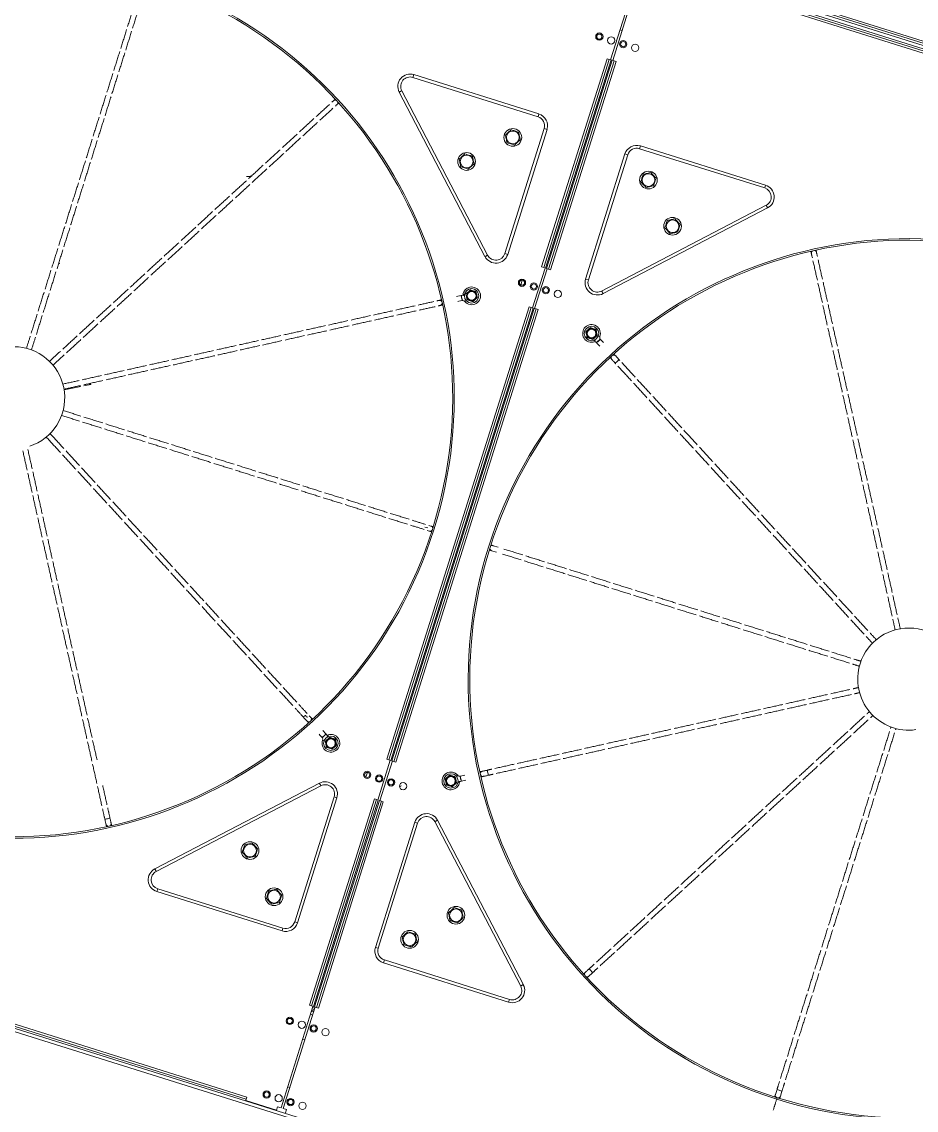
# Model space of a CAD drawing. Header units: metres. Extents: x -17822 to 152406, y -4219 to 19791.
# Drawn here: x 116212.4 to 116298.2, y 6550.9 to 6655.3 of the extents above; entities that cross this region are included whole.
import ezdxf

# ---------------------------------------------------------------- set-up
doc = ezdxf.new("R2010")
doc.units = ezdxf.units.M
doc.header["$LTSCALE"] = 100
doc.header["$MEASUREMENT"] = 0
doc.layers.get('0').update_dxf_attribs({"color": 9, "lineweight": 9})
doc.layers.add('Chiller', color=32, linetype='Continuous', lineweight=9)

# ---------------------------------------------------------------- blocks, each defined once
blk = doc.blocks.new('Chiller')
at = {"layer": 'Chiller', "linetype": 'Continuous'}
for p, q in [((450.32, -20.01), (447.44, -29.17)), ((450.51, -20.08), (447.64, -29.24)), ((453.92, -20.73), (491.56, -32.56)), ((491.65, -32.27), (454.01, -20.44)), ((491.71, -32.08), (454.07, -20.25)), ((454.13, -20.06), (491.77, -31.89)), ((491.44, -32.94), (453.8, -21.11)), ((453.86, -20.92), (491.5, -32.75)), ((73.81, -22.94), (587.43, -184.4)), ((448.54, -26.37), (448.34, -26.31)), ((447.11, -29.07), (440.82, -49.05)), ((447.3, -29.13), (441.02, -49.11)), ((447.49, -29.19), (441.21, -49.17)), ((441.3, -49.2), (447.58, -29.22)), ((447.11, -29.07), (447.3, -29.13)), ((447.3, -29.13), (447.49, -29.19)), ((447.78, -29.28), (447.58, -29.22)), ((441.49, -49.26), (447.78, -29.28)), ((441.68, -49.32), (447.97, -29.34)), ((447.97, -29.34), (447.78, -29.28)), ((428.56, -30.59), (428.48, -30.86)), ((440.48, -34.64), (428.48, -30.86)), ((428.56, -30.59), (440.57, -34.37)), ((435.39, -48.05), (427.16, -32.27)), ((427.41, -32.14), (435.64, -47.92)), ((446.62, -32.27), (446.53, -32.24)), ((446.32, -32.91), (446.41, -32.94)), ((446.36, -32.77), (446.46, -32.8)), ((446.41, -32.62), (446.5, -32.65)), ((446.53, -32.56), (446.44, -32.53)), ((440.57, -34.37), (440.48, -34.64)), ((437.3, -47.77), (441.07, -35.77)), ((441.34, -35.85), (437.57, -47.86)), ((441.07, -35.77), (441.34, -35.85)), ((450.3, -37.43), (450.21, -37.7)), ((450.3, -37.43), (462.3, -41.2)), ((445.04, -50.21), (448.81, -38.2)), ((445.31, -50.29), (449.08, -38.29)), ((449.08, -38.29), (448.81, -38.2)), ((450.21, -37.7), (462.22, -41.47)), ((462.3, -41.2), (462.22, -41.47)), ((462.37, -43.13), (446.58, -51.36)), ((462.5, -43.38), (446.72, -51.61)), ((437.3, -47.77), (437.57, -47.86)), ((440.82, -49.05), (441.02, -49.11)), ((439.96, -52.97), (441.16, -49.16)), ((440.15, -53.04), (441.35, -49.22)), ((441.02, -49.11), (441.21, -49.17)), ((441.49, -49.26), (441.3, -49.2)), ((441.68, -49.32), (441.49, -49.26)), ((438.82, -50.78), (438.96, -50.31)), ((441.47, -51.35), (441.54, -51.12)), ((445.31, -50.29), (445.04, -50.21)), ((441.39, -51.59), (441.47, -51.35)), ((439.63, -52.87), (425.98, -96.28)), ((439.82, -52.93), (426.17, -96.34)), ((440.01, -52.99), (426.36, -96.4)), ((426.46, -96.43), (440.1, -53.02)), ((426.65, -96.49), (440.29, -53.08)), ((426.84, -96.55), (440.48, -53.14)), ((433.45, -52.36), (433.57, -52.26)), ((439.82, -52.93), (439.63, -52.87)), ((439.82, -52.93), (440.01, -52.99)), ((440.29, -53.08), (440.1, -53.02)), ((440.29, -53.08), (440.48, -53.14)), ((395.03, -60.85), (396.62, -60.52)), ((396.6, -60.42), (396.52, -60.44)), ((397.46, -60.25), (396.9, -60.36)), ((396.92, -60.46), (397.58, -60.32)), ((397.56, -60.21), (397.58, -60.32)), ((429.77, -74.04), (429.63, -74)), ((429.77, -74.04), (429.92, -74.09)), ((429.99, -73.85), (430.2, -73.91)), ((430.05, -74.39), (429.84, -74.32)), ((436.17, -75.79), (436.64, -75.94)), ((436.49, -76.41), (436.02, -76.27)), ((425.11, -100.2), (426.31, -96.38)), ((425.31, -100.26), (426.51, -96.44)), ((425.98, -96.28), (426.17, -96.34)), ((426.17, -96.34), (426.36, -96.4)), ((426.65, -96.49), (426.46, -96.43)), ((426.84, -96.55), (426.65, -96.49)), ((423.97, -98), (424.12, -97.53)), ((403.73, -106.8), (419.51, -98.57)), ((403.86, -107.05), (419.64, -98.82)), ((426.55, -98.81), (426.62, -98.57)), ((426.62, -98.57), (426.69, -98.34)), ((427.34, -98.79), (427.29, -98.94)), ((420.91, -99.89), (417.14, -111.89)), ((421.18, -99.97), (417.41, -111.98)), ((424.78, -100.09), (418.56, -119.89)), ((424.97, -100.15), (418.75, -119.95)), ((425.16, -100.21), (418.94, -120.01)), ((419.04, -120.04), (425.26, -100.24)), ((420.91, -99.89), (421.18, -99.97)), ((424.97, -100.15), (424.78, -100.09)), ((424.97, -100.15), (425.16, -100.21)), ((425.26, -100.24), (425.45, -100.3)), ((419.23, -120.1), (425.45, -100.3)), ((419.42, -120.16), (425.64, -100.36)), ((425.45, -100.3), (425.64, -100.36)), ((424.88, -114.33), (428.66, -102.32)), ((428.93, -102.41), (428.66, -102.32)), ((438.82, -118.04), (430.58, -102.26)), ((430.83, -102.13), (439.07, -117.91)), ((428.93, -102.41), (425.15, -114.41)), ((403.92, -108.98), (404, -108.71)), ((415.93, -112.75), (403.92, -108.98)), ((416.01, -112.48), (404, -108.71)), ((415.93, -112.75), (416.01, -112.48)), ((417.14, -111.89), (417.41, -111.98)), ((425.15, -114.41), (424.88, -114.33)), ((425.66, -115.81), (425.74, -115.54)), ((437.66, -119.59), (425.66, -115.81)), ((425.74, -115.54), (437.75, -119.32)), ((374.91, -116.86), (412.54, -128.69)), ((412.42, -129.07), (374.79, -117.24)), ((412.48, -128.88), (374.85, -117.05)), ((415.83, -129.72), (418.89, -119.99)), ((416.03, -129.78), (419.09, -120.05)), ((418.56, -119.89), (418.75, -119.95)), ((418.75, -119.95), (418.94, -120.01)), ((419.06, -120.15), (418.86, -120.09)), ((419.23, -120.1), (419.04, -120.04)), ((437.66, -119.59), (437.75, -119.32)), ((418.65, -120.75), (418.85, -120.82)), ((418.74, -120.47), (418.94, -120.53)), ((418.97, -120.44), (418.77, -120.37)), ((419.01, -120.29), (418.81, -120.23)), ((419.42, -120.16), (419.23, -120.1)), ((417.9, -123.14), (418.1, -123.2)), ((416.46, -127.72), (416.66, -127.78)), ((463.25, -128.45), (463.4, -127.98)), ((463.4, -127.98), (463.87, -128.13)), ((463.87, -128.13), (463.73, -128.6)), ((412.42, -129.07), (412.48, -128.88)), ((412.42, -129.07), (419.2, -131.2)), ((415.4, -129.95), (412.44, -129.02)), ((412.54, -128.69), (412.48, -128.88)), ((463.2, -129.45), (463.15, -129.59)), ((463.2, -129.45), (463.21, -129.4)), ((463.25, -129.26), (463.21, -129.4)), ((463.25, -129.26), (463.27, -129.22)), ((463.31, -129.08), (463.27, -129.22)), ((463.31, -129.08), (463.33, -129.03)), ((463.37, -128.89), (463.33, -129.03)), ((463.37, -128.89), (463.42, -128.75)), ((415.4, -129.95), (415.5, -129.62)), ((415.5, -129.62), (415.83, -129.72)), ((416.36, -129.89), (416.03, -129.78)), ((416.25, -130.22), (416.36, -129.89)), ((463.08, -129.82), (463.03, -129.96)), ((463.08, -129.82), (463.09, -129.77)), ((463.14, -129.63), (463.09, -129.77)), ((463.14, -129.63), (463.15, -129.59))]:
    blk.add_line(p, q, dxfattribs=at)
at = {"layer": 'Chiller', "linetype": 'Continuous', "flags": 128}
for points in [[(427.16, -32.27), (427.17, -32.26), (427.2, -32.25), (427.22, -32.24), (427.25, -32.22), (427.29, -32.2), (427.33, -32.18), (427.37, -32.16), (427.41, -32.14)], [(420.7, -33.25), (420.74, -33.21), (420.78, -33.17), (420.82, -33.14), (420.85, -33.11), (420.86, -33.1)], [(421.2, -33.46), (421.18, -33.48), (421.16, -33.5), (421.12, -33.54), (421.07, -33.58), (421.04, -33.62)], [(462.5, -43.38), (462.49, -43.36), (462.48, -43.34), (462.46, -43.31), (462.45, -43.28), (462.43, -43.25), (462.41, -43.21), (462.39, -43.17), (462.37, -43.13)], [(435.64, -47.92), (435.6, -47.94), (435.56, -47.96), (435.52, -47.98), (435.49, -48), (435.45, -48.02), (435.43, -48.03), (435.41, -48.04), (435.39, -48.05)], [(466.79, -48.17), (466.79, -48.16), (466.77, -48.08), (466.75, -48), (466.74, -47.93), (466.72, -47.87), (466.71, -47.82), (466.7, -47.79), (466.7, -47.77)], [(467.19, -47.66), (467.19, -47.68), (467.2, -47.72), (467.21, -47.76), (467.22, -47.83), (467.24, -47.89), (467.26, -47.97), (467.27, -48.05), (467.28, -48.06)], [(432.66, -51.88), (432.78, -51.86), (432.95, -51.82), (433.12, -51.78)], [(433.21, -52.27), (433.2, -52.26), (433.19, -52.2), (433.17, -52.12), (433.15, -52.03), (433.13, -51.94), (433.11, -51.86), (433.1, -51.81), (433.1, -51.79)], [(433.22, -52.27), (433.22, -52.25), (433.21, -52.2), (433.19, -52.12), (433.17, -52.03), (433.15, -51.93), (433.13, -51.85), (433.12, -51.8), (433.12, -51.78), (433.12, -51.78)], [(433.27, -51.66), (433.29, -51.67), (433.34, -51.68), (433.42, -51.69), (433.43, -51.69)], [(446.58, -51.36), (446.61, -51.4), (446.63, -51.44), (446.65, -51.48), (446.66, -51.51), (446.68, -51.55), (446.7, -51.57), (446.71, -51.59), (446.72, -51.61)], [(430.78, -52.3), (430.82, -52.29), (430.88, -52.28), (430.93, -52.27), (430.97, -52.26), (430.99, -52.26)], [(431.1, -52.74), (431.08, -52.75), (431.04, -52.76), (430.99, -52.77), (430.93, -52.78), (430.89, -52.79)], [(433.22, -52.27), (433.05, -52.31), (432.89, -52.34), (432.77, -52.37)], [(446.44, -55.97), (446.43, -55.99), (446.39, -56.02), (446.33, -56.08), (446.26, -56.14), (446.19, -56.21), (446.13, -56.26), (446.09, -56.3), (446.08, -56.31), (446.08, -56.31)], [(446.39, -56.65), (446.31, -56.56), (446.19, -56.44), (446.08, -56.31)], [(446.46, -55.99), (446.44, -56), (446.4, -56.04), (446.34, -56.09), (446.27, -56.16), (446.2, -56.22), (446.14, -56.28), (446.1, -56.31), (446.09, -56.32), (446.09, -56.32)], [(446.41, -55.73), (446.39, -55.72), (446.34, -55.7), (446.26, -55.68), (446.26, -55.68)], [(446.44, -55.97), (446.56, -56.1), (446.68, -56.22), (446.76, -56.31)], [(447.88, -58.28), (447.82, -58.21), (447.77, -58.15), (447.71, -58.09), (447.66, -58.04), (447.62, -57.99), (447.59, -57.96), (447.56, -57.93), (447.55, -57.91)], [(448.25, -57.94), (448.24, -57.95), (448.2, -57.99), (448.14, -58.04), (448.07, -58.11), (448, -58.17), (447.94, -58.23), (447.9, -58.26), (447.88, -58.28), (447.88, -58.28)], [(447.92, -57.58), (447.93, -57.59), (447.96, -57.62), (447.99, -57.66), (448.03, -57.7), (448.08, -57.75), (448.13, -57.81), (448.19, -57.88), (448.25, -57.94)], [(417.97, -92.24), (417.99, -92.23), (418.03, -92.19), (418.09, -92.14), (418.16, -92.07)], [(418.31, -92.6), (418.29, -92.59), (418.27, -92.56), (418.23, -92.52), (418.19, -92.48), (418.14, -92.43), (418.09, -92.37), (418.03, -92.31), (417.97, -92.24)], [(418.25, -92.17), (418.21, -92.13), (418.17, -92.09), (418.15, -92.07), (418.14, -92.06)], [(418.35, -92.28), (418.34, -92.27), (418.32, -92.25), (418.29, -92.21), (418.25, -92.17)], [(418.53, -92.11), (418.56, -92.14), (418.6, -92.19), (418.64, -92.22), (418.66, -92.25), (418.68, -92.27)], [(419.78, -94.21), (419.66, -94.08), (419.55, -93.96), (419.47, -93.87)], [(419.77, -94.19), (419.78, -94.18), (419.82, -94.14), (419.88, -94.09), (419.95, -94.02), (420.02, -93.96), (420.08, -93.91), (420.12, -93.87), (420.13, -93.86)], [(419.78, -94.21), (419.79, -94.19), (419.83, -94.16), (419.89, -94.1), (419.96, -94.04), (420.03, -93.97), (420.09, -93.92), (420.13, -93.88), (420.15, -93.87), (420.15, -93.87)], [(419.84, -93.53), (419.92, -93.62), (420.03, -93.74), (420.15, -93.87)], [(420.33, -93.95), (420.33, -93.96), (420.35, -94.01), (420.38, -94.09), (420.38, -94.09)], [(419.82, -94.45), (419.83, -94.46), (419.89, -94.48), (419.96, -94.5), (419.96, -94.5)], [(433, -97.91), (433.17, -97.87), (433.33, -97.84), (433.45, -97.81)], [(433, -97.91), (433, -97.93), (433.02, -97.98), (433.03, -98.06), (433.05, -98.15), (433.07, -98.25), (433.09, -98.33), (433.1, -98.38), (433.11, -98.4), (433.11, -98.4)], [(433.02, -97.91), (433.02, -97.92), (433.03, -97.98), (433.05, -98.06), (433.07, -98.15), (433.09, -98.24), (433.11, -98.32), (433.12, -98.38), (433.13, -98.39)], [(435.12, -97.44), (435.15, -97.43), (435.18, -97.42), (435.23, -97.41), (435.29, -97.4), (435.36, -97.38), (435.44, -97.37), (435.52, -97.35), (435.61, -97.33)], [(435.71, -97.82), (435.63, -97.84), (435.55, -97.86), (435.47, -97.87), (435.4, -97.89), (435.34, -97.9), (435.29, -97.91), (435.26, -97.92), (435.23, -97.92)], [(435.61, -97.33), (435.61, -97.35), (435.62, -97.4), (435.64, -97.48), (435.66, -97.57), (435.68, -97.67), (435.7, -97.75), (435.71, -97.8), (435.71, -97.82), (435.71, -97.82)], [(419.64, -98.82), (419.62, -98.78), (419.6, -98.74), (419.58, -98.7), (419.56, -98.67), (419.54, -98.63), (419.53, -98.61), (419.52, -98.59), (419.51, -98.57)], [(432.95, -98.52), (432.93, -98.51), (432.88, -98.5), (432.8, -98.49), (432.8, -98.49)], [(433.56, -98.3), (433.44, -98.32), (433.28, -98.36), (433.11, -98.4)], [(399.42, -101.93), (399.4, -101.94), (399.35, -101.95), (399.27, -101.97), (399.17, -101.99), (399.08, -102.01), (399, -102.03), (398.95, -102.04), (398.93, -102.04), (398.93, -102.04)], [(399.04, -102.52), (399.03, -102.5), (399.02, -102.46), (399.01, -102.42), (399, -102.36), (398.98, -102.29), (398.97, -102.21), (398.95, -102.13), (398.93, -102.04)], [(399.42, -101.93), (399.44, -102.02), (399.46, -102.1), (399.47, -102.18), (399.49, -102.25), (399.5, -102.31), (399.51, -102.36), (399.52, -102.39), (399.53, -102.41)], [(430.58, -102.26), (430.62, -102.24), (430.66, -102.22), (430.7, -102.2), (430.74, -102.18), (430.77, -102.16), (430.8, -102.15), (430.82, -102.14), (430.83, -102.13)], [(403.73, -106.8), (403.74, -106.82), (403.75, -106.84), (403.76, -106.87), (403.78, -106.9), (403.8, -106.93), (403.82, -106.97), (403.84, -107.01), (403.86, -107.05)], [(445.02, -116.72), (445.04, -116.7), (445.07, -116.68), (445.1, -116.64), (445.15, -116.6), (445.2, -116.55), (445.26, -116.5), (445.32, -116.44), (445.39, -116.38)], [(445.73, -116.75), (445.66, -116.81), (445.6, -116.87), (445.54, -116.92), (445.49, -116.97), (445.44, -117.01), (445.41, -117.04), (445.38, -117.07), (445.36, -117.08)], [(445.73, -116.75), (445.71, -116.74), (445.68, -116.7), (445.62, -116.64), (445.56, -116.57), (445.49, -116.5), (445.44, -116.44), (445.4, -116.4), (445.39, -116.38), (445.39, -116.38)], [(439.07, -117.91), (439.05, -117.92), (439.03, -117.93), (439, -117.94), (438.97, -117.96), (438.93, -117.98), (438.9, -118), (438.86, -118.02), (438.82, -118.04)]]:
    blk.add_lwpolyline(points, dxfattribs=at)
at = {"layer": 'Chiller', "linetype": 'Continuous'}
for centre, radius in [((446.36, -26.95), 0.35), ((446.36, -26.95), 0.25), ((447.5, -27.31), 0.35), ((448.65, -27.67), 0.35), ((448.65, -27.67), 0.25), ((449.79, -28.03), 0.35), ((438.06, -36.62), 0.85), ((438.06, -36.62), 0.612), ((433.63, -38.93), 0.85), ((433.63, -38.93), 0.612), ((451.07, -40.71), 0.85), ((451.07, -40.71), 0.612), ((453.38, -45.14), 0.85), ((453.38, -45.14), 0.612), ((434.11, -51.82), 0.693), ((438.94, -50.56), 0.35), ((438.94, -50.56), 0.25), ((440.08, -50.92), 0.35), ((440.08, -50.92), 0.25), ((441.23, -51.28), 0.35), ((441.23, -51.28), 0.25), ((434.11, -51.82), 0.477), ((434.11, -51.82), 0.425), ((442.37, -51.64), 0.35), ((442.37, -51.64), 0.35), ((445.61, -55.43), 0.693), ((445.61, -55.43), 0.477), ((445.61, -55.43), 0.425), ((420.61, -94.75), 0.693), ((420.61, -94.75), 0.477), ((420.61, -94.75), 0.425), ((424.09, -97.78), 0.35), ((424.09, -97.78), 0.25), ((425.24, -98.14), 0.35), ((425.24, -98.14), 0.25), ((426.38, -98.5), 0.35), ((432.12, -98.36), 0.693), ((432.12, -98.36), 0.477), ((432.12, -98.36), 0.425), ((426.38, -98.5), 0.25), ((427.53, -98.86), 0.35), ((427.53, -98.86), 0.35), ((412.85, -105.04), 0.85), ((412.85, -105.04), 0.612), ((415.16, -109.47), 0.85), ((415.16, -109.47), 0.612), ((432.6, -111.25), 0.85), ((432.6, -111.25), 0.612), ((428.16, -113.56), 0.85), ((428.16, -113.56), 0.612), ((416.67, -121.39), 0.35), ((416.67, -121.39), 0.25), ((417.82, -121.75), 0.35), ((418.96, -122.11), 0.35), ((418.96, -122.11), 0.25), ((420.1, -122.47), 0.35), ((414.45, -128.45), 0.35), ((414.45, -128.45), 0.25), ((415.6, -128.81), 0.35), ((416.74, -129.17), 0.35), ((416.74, -129.17), 0.25), ((417.89, -129.53), 0.35)]:
    blk.add_circle(centre, radius, dxfattribs=at)
for centre, radius, start, end in [((390.18, -61.6), 42.25, 72.5493, 252.5493), ((390.18, -61.6), 42.1, 72.5493, 252.5493), ((390.18, -61.6), 42.25, 252.5493, 72.5493), ((390.18, -61.6), 42.1, 252.5493, 72.5493), ((428.21, -31.72), 1.18, 72.5493, 207.5493), ((428.21, -31.72), 0.9, 72.5493, 207.5493), ((421.03, -33.28), 0.246, 64.7213, 132.321), ((421.03, -33.28), 0.246, 312.7765, 20.3671), ((440.21, -35.5), 1.18, 342.5493, 72.5493), ((440.21, -35.5), 0.9, 342.5493, 72.5493), ((449.94, -38.56), 1.18, 72.5493, 162.5493), ((449.94, -38.56), 0.9, 72.5493, 162.5493), ((461.95, -42.33), 0.9, 297.5493, 72.5493), ((461.95, -42.33), 1.18, 297.5493, 72.5493), ((476.04, -88.59), 42.25, 72.5493, 252.5493), ((476.04, -88.59), 42.1, 72.5493, 252.5493), ((436.44, -47.5), 1.18, 207.5493, 342.5493), ((436.44, -47.5), 0.9, 207.5493, 342.5493), ((466.94, -47.71), 0.246, 124.7111, 192.3423), ((466.95, -47.71), 0.246, 12.7828, 80.372), ((476.04, -88.59), 42.25, 252.5493, 72.5493), ((476.04, -88.59), 42.1, 252.5493, 72.5493), ((434.11, -51.82), 0.85, 102.5493, 169.5849), ((434.11, -51.82), 0.85, 219.5849, 102.5493), ((446.17, -50.56), 1.18, 162.5493, 297.5493), ((446.17, -50.56), 0.9, 162.5493, 297.5493), ((433.26, -52.52), 0.75, 78.0285, 102.5493), ((431.04, -52.5), 0.247, 27.1522, 102.1873), ((431.04, -52.5), 0.247, 282.9019, 357.96), ((433.26, -52.52), 0.25, 39.5849, 102.5493), ((445.61, -55.43), 0.85, 339.5849, 289.5849), ((377.68, -80.42), 72.38, 19.5208, 19.6451), ((446.64, -55.82), 0.75, 198.0321, 222.5493), ((446.64, -55.82), 0.25, 159.5849, 222.5493), ((390.18, -61.6), 4.9, 288.3885, 162.5493), ((447.73, -57.75), 0.247, 147.1283, 222.2069), ((447.74, -57.74), 0.247, 42.8921, 117.9654), ((397.48, -60.34), 0.1, 11.6593, 101.6593), ((430.13, -74.15), 0.246, 4.7137, 72.3284), ((430.13, -74.16), 0.246, 252.7701, 320.3849), ((436.1, -76.03), 0.246, 184.7216, 252.3205), ((436.1, -76.02), 0.246, 72.778, 140.3769), ((476.04, -88.59), 4.9, 288.3885, 162.5493), ((476.04, -88.59), 4.9, 162.5493, 277.9493), ((418.49, -92.44), 0.247, 222.9096, 297.9468), ((418.49, -92.43), 0.247, 327.1381, 42.1975), ((420.61, -94.75), 0.85, 159.5849, 109.5849), ((419.58, -94.36), 0.75, 18.0321, 42.5493), ((419.58, -94.36), 0.25, 339.5849, 42.5493), ((432.12, -98.36), 0.85, 39.5849, 282.5493), ((393.38, -50.32), 61.71, 309.52, 309.6658), ((432.96, -97.66), 0.25, 219.5849, 282.5493), ((435.18, -97.68), 0.247, 102.8908, 177.9707), ((435.18, -97.68), 0.247, 207.1326, 282.208), ((420.06, -99.62), 1.18, 342.5493, 117.5493), ((420.06, -99.62), 0.9, 342.5493, 117.5493), ((432.12, -98.36), 0.85, 282.5493, 349.5849), ((432.96, -97.66), 0.75, 258.0292, 282.5493), ((429.79, -102.68), 1.18, 27.5493, 162.5493), ((429.79, -102.68), 0.9, 27.5493, 162.5493), ((399.28, -102.47), 0.246, 192.7756, 260.3791), ((399.28, -102.47), 0.246, 304.7315, 12.3219), ((404.27, -107.85), 1.18, 117.5493, 252.5493), ((404.27, -107.85), 0.9, 117.5493, 252.5493), ((416.28, -111.62), 1.18, 252.5493, 342.5493), ((416.28, -111.62), 0.9, 252.5493, 342.5493), ((426.01, -114.68), 1.18, 162.5493, 252.5493), ((426.01, -114.68), 0.9, 162.5493, 252.5493), ((445.19, -116.9), 0.246, 132.7563, 200.3874), ((438.02, -118.46), 1.18, 252.5493, 27.5493), ((445.2, -116.9), 0.246, 244.7246, 312.3176), ((438.02, -118.46), 0.9, 252.5493, 27.5493), ((463.48, -128.52), 0.247, 162.9068, 237.9515), ((463.49, -128.52), 0.247, 267.1589, 342.1799)]:
    blk.add_arc(centre, radius, start, end, dxfattribs=at)
for points in [[(401.11, -25.99), (401.68, -24.18)], [(402.16, -24.33), (401.59, -26.14)], [(400.45, -28.09), (401.02, -26.28)], [(401.5, -26.42), (400.93, -28.24)], [(399.79, -30.19), (400.36, -28.38)], [(400.84, -28.52), (400.27, -30.34)], [(399.13, -32.29), (399.7, -30.48)], [(400.18, -30.62), (399.61, -32.44)], [(398.47, -34.39), (399.04, -32.58)], [(399.52, -32.72), (398.95, -34.54)], [(420.86, -33.1), (421.03, -32.94)], [(421.37, -33.31), (421.2, -33.46)], [(419.2, -34.62), (420.48, -33.45)], [(420.81, -33.82), (419.55, -34.98)], [(397.81, -36.49), (398.38, -34.67)], [(398.86, -34.82), (398.29, -36.63)], [(417.59, -36.1), (418.98, -34.82)], [(419.33, -35.18), (417.93, -36.47)], [(415.96, -37.6), (417.36, -36.31)], [(397.15, -38.59), (397.72, -36.78)], [(398.2, -36.91), (397.63, -38.73)], [(417.7, -36.67), (416.3, -37.96)], [(414.34, -39.08), (415.74, -37.8)], [(416.09, -38.16), (414.68, -39.45)], [(396.49, -40.68), (397.07, -38.87)], [(397.54, -39.02), (396.97, -40.83)], [(412.72, -40.57), (414.12, -39.28)], [(414.47, -39.64), (413.06, -40.93)], [(412.96, -40.35), (412.53, -40.38)], [(395.83, -42.78), (396.4, -40.98)], [(396.88, -41.12), (396.31, -42.93)], [(411.1, -42.06), (412.5, -40.77)], [(412.85, -41.13), (411.45, -42.42)], [(409.47, -43.55), (410.88, -42.26)], [(411.22, -42.62), (409.82, -43.91)], [(395.17, -44.89), (395.74, -43.07)], [(396.22, -43.22), (395.65, -45.02)], [(407.86, -45.03), (409.26, -43.74)], [(409.6, -44.11), (408.2, -45.39)], [(394.51, -46.98), (395.08, -45.17)], [(395.57, -45.31), (394.99, -47.12)], [(406.24, -46.52), (407.64, -45.24)], [(407.98, -45.6), (406.58, -46.88)], [(404.61, -48.01), (406.02, -46.72)], [(393.85, -49.09), (394.42, -47.27)], [(394.9, -47.41), (394.34, -49.22)], [(406.36, -47.09), (404.96, -48.37)], [(466.7, -47.77), (466.65, -47.55)], [(467.14, -47.44), (467.19, -47.66)], [(394.58, -48.74), (394.53, -48.7)], [(402.99, -49.5), (404.39, -48.21)], [(404.74, -48.57), (403.34, -49.85)], [(467.27, -50.31), (466.85, -48.46)], [(467.34, -48.35), (467.75, -50.21)], [(393.19, -51.19), (393.76, -49.37)], [(394.24, -49.51), (393.68, -51.32)], [(401.37, -50.99), (402.78, -49.7)], [(403.12, -50.06), (401.72, -51.34)], [(467.75, -52.47), (467.33, -50.61)], [(467.82, -50.5), (468.23, -52.35)], [(392.53, -53.28), (393.1, -51.47)], [(393.58, -51.61), (393.02, -53.42)], [(399.75, -52.48), (401.15, -51.19)], [(401.5, -51.55), (400.1, -52.83)], [(430.99, -52.26), (431.22, -52.2)], [(398.13, -53.96), (399.54, -52.67)], [(399.88, -53.04), (398.48, -54.32)], [(424.69, -53.66), (426.54, -53.25)], [(426.83, -53.18), (428.68, -52.77)], [(428.8, -53.25), (426.95, -53.67)], [(428.98, -52.7), (430.49, -52.37)], [(430.6, -52.86), (429.09, -53.19)], [(431.33, -52.69), (431.1, -52.74)], [(468.22, -54.62), (467.81, -52.76)], [(468.3, -52.64), (468.71, -54.5)], [(391.87, -55.39), (392.44, -53.57)], [(392.93, -53.7), (392.36, -55.52)], [(396.51, -55.45), (397.91, -54.16)], [(420.39, -54.62), (422.24, -54.2)], [(422.54, -54.14), (424.4, -53.72)], [(424.5, -54.21), (422.65, -54.62)], [(426.66, -53.73), (424.8, -54.15)], [(398.26, -54.52), (396.86, -55.81)], [(416.1, -55.57), (417.95, -55.16)], [(418.24, -55.09), (420.1, -54.68)], [(420.22, -55.17), (418.36, -55.58)], [(422.36, -54.69), (420.51, -55.1)], [(468.7, -56.76), (468.29, -54.91)], [(468.77, -54.79), (469.19, -56.65)], [(391.41, -56.85), (391.78, -55.68)], [(392.27, -55.8), (391.89, -57)], [(394.89, -56.94), (396.29, -55.65)], [(396.64, -56.01), (395.24, -57.29)], [(411.8, -56.53), (413.66, -56.11)], [(413.95, -56.05), (415.8, -55.64)], [(415.92, -56.12), (414.06, -56.54)], [(418.07, -55.64), (416.21, -56.06)], [(393.62, -58.1), (394.66, -57.15)], [(407.51, -57.48), (409.36, -57.07)], [(409.66, -57), (411.51, -56.59)], [(411.63, -57.08), (409.77, -57.49)], [(413.78, -56.6), (411.92, -57.01)], [(447.76, -57.4), (447.92, -57.58)], [(469.18, -58.91), (468.77, -57.06)], [(469.25, -56.95), (469.67, -58.8)], [(395.02, -57.49), (393.96, -58.47)], [(403.21, -58.44), (405.06, -58.03)], [(405.36, -57.96), (407.22, -57.55)], [(407.33, -58.03), (405.48, -58.45)], [(409.48, -57.56), (407.62, -57.97)], [(447.55, -57.91), (447.39, -57.74)], [(447.94, -58.35), (447.88, -58.28)], [(448.25, -57.94), (448.31, -58.01)], [(448.52, -58.23), (449.8, -59.63)], [(396.75, -59.88), (398.61, -59.46)], [(398.91, -59.4), (400.77, -58.98)], [(400.9, -59.47), (399.04, -59.88)], [(401.06, -58.92), (402.92, -58.5)], [(403.04, -58.99), (401.18, -59.4)], [(405.19, -58.51), (403.33, -58.92)], [(449.44, -59.97), (448.14, -58.56)], [(469.66, -61.06), (469.25, -59.21)], [(469.73, -59.08), (470.14, -60.94)], [(394.91, -60.29), (396.46, -59.94)], [(396.6, -60.42), (395.01, -60.78)], [(398.75, -59.94), (396.9, -60.36)], [(450.92, -61.59), (449.64, -60.19)], [(450, -59.85), (451.29, -61.25)], [(451.49, -61.47), (452.78, -62.87)], [(470.14, -63.21), (469.72, -61.36)], [(470.21, -61.24), (470.62, -63.09)], [(452.41, -63.21), (451.13, -61.81)], [(396.5, -63.84), (394.78, -63.3)], [(394.93, -62.82), (396.63, -63.36)], [(396.92, -63.45), (398.73, -64.02)], [(453.9, -64.84), (452.62, -63.44)], [(452.98, -63.09), (454.27, -64.49)], [(470.61, -65.35), (470.2, -63.5)], [(470.69, -63.39), (471.1, -65.23)], [(398.6, -64.5), (396.79, -63.93)], [(400.69, -65.16), (398.88, -64.59)], [(399.01, -64.11), (400.83, -64.68)], [(454.46, -64.71), (455.75, -66.11)], [(394.66, -66.84), (393.31, -65.37)], [(393.68, -65.03), (395, -66.48)], [(402.79, -65.82), (400.97, -65.25)], [(401.11, -64.77), (402.94, -65.34)], [(403.22, -65.43), (405.03, -66)], [(455.39, -66.45), (454.1, -65.06)], [(471.09, -67.5), (470.68, -65.65)], [(471.16, -65.53), (471.58, -67.38)], [(391.47, -68.54), (391.06, -66.7)], [(391.54, -66.55), (391.96, -68.42)], [(395.21, -66.7), (396.49, -68.1)], [(404.88, -66.48), (403.08, -65.91)], [(406.99, -67.14), (405.17, -66.57)], [(405.32, -66.09), (407.13, -66.66)], [(407.41, -66.75), (409.23, -67.32)], [(456.88, -68.08), (455.59, -66.67)], [(455.96, -66.33), (457.24, -67.73)], [(396.14, -68.46), (394.86, -67.06)], [(409.09, -67.8), (407.27, -67.23)], [(409.52, -67.41), (411.32, -67.98)], [(471.57, -69.65), (471.16, -67.8)], [(471.64, -67.68), (472.06, -69.53)], [(391.95, -70.69), (391.54, -68.84)], [(392.02, -68.7), (392.44, -70.57)], [(397.62, -70.07), (396.34, -68.67)], [(396.7, -68.32), (397.99, -69.73)], [(411.18, -68.46), (409.37, -67.89)], [(413.28, -69.12), (411.47, -68.55)], [(411.61, -68.07), (413.42, -68.64)], [(413.71, -68.73), (415.53, -69.3)], [(458.36, -69.7), (457.08, -68.29)], [(457.44, -67.95), (458.73, -69.35)], [(398.19, -69.95), (399.47, -71.35)], [(415.38, -69.78), (413.57, -69.21)], [(417.47, -70.44), (415.67, -69.87)], [(415.82, -69.39), (417.62, -69.96)], [(459.85, -71.32), (458.57, -69.92)], [(458.93, -69.57), (460.21, -70.97)], [(472.05, -71.79), (471.63, -69.94)], [(472.12, -69.83), (472.53, -71.68)], [(392.43, -72.84), (392.02, -70.99)], [(392.5, -70.87), (392.92, -72.72)], [(399.11, -71.7), (397.83, -70.3)], [(419.58, -71.1), (417.76, -70.53)], [(417.91, -70.05), (419.72, -70.62)], [(420, -70.71), (421.83, -71.28)], [(400.6, -73.31), (399.32, -71.91)], [(399.68, -71.57), (400.97, -72.97)], [(421.68, -71.76), (419.86, -71.19)], [(423.77, -72.42), (421.97, -71.85)], [(422.11, -71.37), (423.92, -71.94)], [(424.21, -72.03), (426.02, -72.6)], [(461.34, -72.93), (460.05, -71.54)], [(460.42, -71.2), (461.7, -72.59)], [(472.6, -71.97), (473.01, -73.83)], [(392.98, -73.01), (393.39, -74.87)], [(425.87, -73.08), (424.06, -72.51)], [(426.31, -72.69), (428.13, -73.26)], [(461.91, -72.82), (463.19, -74.22)], [(472.53, -73.95), (472.11, -72.1)], [(392.91, -74.98), (392.5, -73.13)], [(402.09, -74.94), (400.81, -73.54)], [(401.16, -73.19), (402.45, -74.59)], [(427.97, -73.74), (426.16, -73.17)], [(429.55, -74.23), (428.26, -73.83)], [(428.41, -73.35), (429.7, -73.76)], [(430.2, -73.91), (430.42, -73.98)], [(462.82, -74.56), (461.54, -73.16)], [(473.08, -74.12), (473.49, -75.98)], [(393.46, -75.16), (393.87, -77.01)], [(403.57, -76.55), (402.29, -75.15)], [(402.65, -74.81), (403.94, -76.21)], [(430.27, -74.46), (430.05, -74.39)], [(464.32, -76.18), (463.03, -74.78)], [(463.39, -74.43), (464.68, -75.84)], [(473, -76.1), (472.59, -74.24)], [(393.39, -77.14), (392.97, -75.28)], [(436.02, -76.27), (435.8, -76.2)], [(435.95, -75.72), (436.17, -75.79)], [(437.19, -76.11), (439.02, -76.68)], [(464.88, -76.06), (466.17, -77.46)], [(405.07, -78.18), (403.78, -76.77)], [(404.14, -76.43), (405.43, -77.83)], [(438.87, -77.16), (437.06, -76.59)], [(440.96, -77.82), (439.16, -77.25)], [(439.3, -76.77), (441.11, -77.34)], [(465.8, -77.8), (464.51, -76.4)], [(473.48, -78.25), (473.07, -76.38)], [(473.56, -76.27), (473.97, -78.11)], [(393.86, -79.28), (393.45, -77.43)], [(393.94, -77.31), (394.35, -79.16)], [(405.63, -78.06), (406.91, -79.45)], [(443.07, -78.48), (441.25, -77.91)], [(441.4, -77.43), (443.21, -78)], [(443.5, -78.09), (445.32, -78.66)], [(467.29, -79.42), (466.01, -78.02)], [(466.36, -77.67), (467.65, -79.08)], [(406.55, -79.8), (405.27, -78.4)], [(445.17, -79.14), (443.35, -78.57)], [(447.26, -79.8), (445.45, -79.23)], [(445.6, -78.75), (447.41, -79.32)], [(467.86, -79.3), (469.14, -80.69)], [(473.96, -80.39), (473.55, -78.54)], [(474.03, -78.41), (474.45, -80.27)], [(394.34, -81.43), (393.93, -79.57)], [(394.42, -79.46), (394.83, -81.31)], [(408.04, -81.42), (406.75, -80.02)], [(407.12, -79.67), (408.41, -81.08)], [(449.37, -80.46), (447.55, -79.89)], [(447.69, -79.41), (449.5, -79.98)], [(449.79, -80.07), (451.61, -80.64)], [(468.78, -81.04), (467.49, -79.64)], [(408.6, -81.29), (409.89, -82.69)], [(451.46, -81.12), (449.65, -80.55)], [(453.56, -81.78), (451.75, -81.21)], [(451.9, -80.73), (453.7, -81.3)], [(453.99, -81.39), (455.8, -81.96)], [(470.27, -82.67), (468.98, -81.26)], [(469.34, -80.92), (470.63, -82.32)], [(474.44, -82.55), (474.03, -80.69)], [(474.51, -80.57), (474.92, -82.41)], [(394.82, -83.57), (394.41, -81.72)], [(394.89, -81.6), (395.31, -83.46)], [(409.52, -83.04), (408.25, -81.64)], [(455.66, -82.44), (453.84, -81.87)], [(456.09, -82.05), (457.91, -82.62)], [(411.02, -84.66), (409.73, -83.26)], [(410.1, -82.92), (411.38, -84.32)], [(457.76, -83.1), (455.95, -82.53)], [(459.85, -83.76), (458.04, -83.19)], [(458.19, -82.71), (460, -83.28)], [(460.28, -83.37), (462.09, -83.94)], [(471.76, -84.29), (470.47, -82.89)], [(470.83, -82.54), (472.11, -83.93)], [(474.73, -83.86), (474.51, -82.84)], [(474.99, -82.71), (475.22, -83.75)], [(395.3, -85.72), (394.88, -83.87)], [(395.37, -83.75), (395.78, -85.61)], [(411.58, -84.53), (412.87, -85.94)], [(461.96, -84.42), (460.14, -83.85)], [(464.05, -85.08), (462.24, -84.51)], [(462.38, -84.03), (464.2, -84.6)], [(472.55, -85.15), (471.96, -84.51)], [(472.32, -84.16), (472.92, -84.81)], [(412.5, -86.28), (411.22, -84.88)], [(466.15, -85.74), (464.34, -85.17)], [(464.48, -84.69), (466.3, -85.26)], [(466.58, -85.35), (468.39, -85.92)], [(395.78, -87.87), (395.36, -86.02)], [(395.85, -85.9), (396.26, -87.75)], [(413.99, -87.91), (412.71, -86.5)], [(413.07, -86.16), (414.35, -87.56)], [(468.26, -86.4), (466.44, -85.83)], [(470.36, -87.06), (468.55, -86.49)], [(468.67, -86.01), (470.49, -86.58)], [(470.77, -86.67), (471.45, -86.88)], [(471.3, -87.36), (470.65, -87.15)], [(396.26, -90.02), (395.84, -88.17)], [(396.33, -88.04), (396.74, -89.9)], [(415.47, -89.52), (414.19, -88.12)], [(414.55, -87.78), (415.85, -89.18)], [(416.97, -91.14), (415.68, -89.74)], [(416.04, -89.4), (417.33, -90.8)], [(468.55, -90), (470.4, -89.58)], [(470.69, -89.52), (471.21, -89.4)], [(396.73, -92.16), (396.32, -90.31)], [(396.81, -90.2), (397.22, -92.05)], [(464.26, -90.95), (466.11, -90.54)], [(466.41, -90.47), (468.25, -90.06)], [(468.39, -90.54), (466.53, -90.96)], [(470.54, -90.07), (468.69, -90.48)], [(471.32, -89.89), (470.83, -90)], [(417.97, -92.24), (417.17, -91.37)], [(417.53, -91.02), (418.33, -91.89)], [(459.96, -91.91), (461.81, -91.5)], [(462.11, -91.43), (463.97, -91.02)], [(464.09, -91.5), (462.23, -91.91)], [(466.24, -91.02), (464.38, -91.44)], [(472.01, -91.94), (472.27, -91.71)], [(397.21, -94.32), (396.8, -92.46)], [(397.28, -92.34), (397.7, -94.19)], [(418.47, -92.78), (418.31, -92.6)], [(418.68, -92.27), (418.84, -92.44)], [(453.53, -93.34), (455.38, -92.93)], [(455.68, -92.86), (457.53, -92.45)], [(457.64, -92.94), (455.78, -93.35)], [(457.82, -92.39), (459.67, -91.97)], [(459.79, -92.46), (457.94, -92.87)], [(461.95, -91.98), (460.09, -92.39)], [(470.39, -93.43), (471.79, -92.14)], [(472.15, -92.49), (470.75, -93.78)], [(472.6, -92.08), (472.38, -92.29)], [(449.23, -94.3), (451.09, -93.88)], [(451.37, -93.82), (453.23, -93.41)], [(453.34, -93.89), (451.49, -94.31)], [(455.5, -93.41), (453.64, -93.83)], [(468.78, -94.91), (470.18, -93.63)], [(470.52, -93.99), (469.13, -95.27)], [(473.63, -95.43), (474.2, -93.62)], [(474.68, -93.74), (474.11, -95.56)], [(474.28, -93.34), (474.33, -93.18)], [(474.81, -93.33), (474.77, -93.45)], [(397.69, -96.46), (397.28, -94.61)], [(397.76, -94.49), (398.18, -96.35)], [(444.93, -95.25), (446.79, -94.84)], [(447.08, -94.77), (448.94, -94.36)], [(449.05, -94.85), (447.2, -95.26)], [(451.2, -94.37), (449.34, -94.78)], [(440.64, -96.21), (442.5, -95.8)], [(442.79, -95.73), (444.65, -95.32)], [(444.76, -95.8), (442.9, -96.22)], [(446.9, -95.33), (445.05, -95.74)], [(467.16, -96.4), (468.56, -95.11)], [(468.91, -95.47), (467.5, -96.76)], [(472.97, -97.53), (473.54, -95.71)], [(474.02, -95.84), (473.45, -97.66)], [(398.17, -98.61), (397.75, -96.75)], [(436.35, -97.16), (438.2, -96.75)], [(438.49, -96.69), (440.35, -96.27)], [(440.46, -96.76), (438.61, -97.17)], [(442.61, -96.28), (440.76, -96.69)], [(465.53, -97.89), (466.93, -96.61)], [(467.29, -96.96), (465.88, -98.25)], [(434.89, -97.49), (435.12, -97.44)], [(435.23, -97.92), (435, -97.98)], [(435.61, -97.33), (436.06, -97.23)], [(436.16, -97.72), (435.71, -97.82)], [(438.32, -97.24), (436.45, -97.65)], [(463.91, -99.38), (465.32, -98.09)], [(472.31, -99.62), (472.88, -97.81)], [(473.36, -97.95), (472.79, -99.76)], [(398.64, -100.75), (398.23, -98.9)], [(398.72, -98.79), (399.13, -100.64)], [(465.66, -98.45), (464.26, -99.74)], [(462.29, -100.86), (463.69, -99.58)], [(464.04, -99.94), (462.64, -101.23)], [(471.65, -101.72), (472.22, -99.91)], [(472.7, -100.04), (472.13, -101.86)], [(398.93, -102.04), (398.71, -101.05)], [(399.2, -100.94), (399.42, -101.93)], [(460.68, -102.35), (462.07, -101.07)], [(462.42, -101.42), (461.01, -102.72)], [(470.99, -103.82), (471.56, -102.01)], [(472.04, -102.14), (471.47, -103.96)], [(399.09, -102.74), (399.04, -102.52)], [(399.53, -102.41), (399.57, -102.63)], [(459.05, -103.84), (460.45, -102.56)], [(460.8, -102.91), (459.39, -104.21)], [(457.43, -105.33), (458.83, -104.04)], [(459.18, -104.4), (457.78, -105.69)], [(470.33, -105.92), (470.9, -104.11)], [(471.38, -104.24), (470.81, -106.06)], [(455.81, -106.81), (457.21, -105.53)], [(457.56, -105.89), (456.15, -107.18)], [(469.67, -108.02), (470.24, -106.2)], [(470.72, -106.34), (470.15, -108.15)], [(454.19, -108.3), (455.59, -107.01)], [(455.94, -107.38), (454.54, -108.66)], [(452.57, -109.79), (453.97, -108.51)], [(469.01, -110.11), (469.58, -108.31)], [(470.06, -108.44), (469.49, -110.25)], [(454.32, -108.87), (452.92, -110.15)], [(450.95, -111.28), (452.35, -109.99)], [(452.69, -110.35), (451.29, -111.64)], [(468.35, -112.21), (468.92, -110.4)], [(469.4, -110.54), (468.83, -112.36)], [(449.33, -112.77), (450.73, -111.48)], [(451.07, -111.85), (449.67, -113.13)], [(467.69, -114.32), (468.26, -112.5)], [(468.74, -112.65), (468.17, -114.45)], [(447.71, -114.25), (449.11, -112.97)], [(449.45, -113.33), (448.05, -114.62)], [(446.09, -115.74), (447.49, -114.46)], [(447.83, -114.82), (446.43, -116.1)], [(467.03, -116.41), (467.6, -114.6)], [(468.08, -114.74), (467.51, -116.56)], [(444.86, -116.87), (445.02, -116.72)], [(445.39, -116.38), (445.87, -115.94)], [(446.21, -116.3), (445.73, -116.75)], [(466.37, -118.51), (466.94, -116.69)], [(467.42, -116.84), (466.85, -118.66)], [(445.36, -117.08), (445.2, -117.24)], [(465.71, -120.61), (466.28, -118.79)], [(466.76, -118.94), (466.19, -120.75)], [(465.05, -122.7), (465.62, -120.89)], [(466.1, -121.04), (465.53, -122.85)], [(464.39, -124.81), (464.96, -122.99)], [(465.44, -123.14), (464.87, -124.95)], [(463.73, -126.9), (464.3, -125.09)], [(464.78, -125.24), (464.21, -127.05)], [(463.4, -127.98), (463.64, -127.19)], [(464.12, -127.33), (463.87, -128.13)], [(463.18, -128.67), (463.25, -128.45)], [(463.73, -128.6), (463.65, -128.82)]]:
    blk.add_open_spline(points, degree=1, dxfattribs=at)
for points, knots in [([(437.34, -36.39), (437.39, -36.35), (437.49, -36.26), (437.68, -36.09), (437.81, -35.97), (437.9, -35.89)], [0, 0, 0, 0, 0.2648574, 0.5354749, 1, 1, 1, 1]), ([(437.51, -37.13), (437.49, -37.06), (437.46, -36.94), (437.41, -36.69), (437.37, -36.51), (437.34, -36.39)], [0, 0, 0, 0, 0.264857, 0.535476, 1, 1, 1, 1]), ([(437.9, -35.89), (437.93, -35.9), (438.08, -35.94), (438.32, -36.02), (438.53, -36.09), (438.61, -36.11)], [0, 0, 0, 0, 0.1321411, 0.6363088, 1, 1, 1, 1]), ([(438.61, -36.11), (438.63, -36.18), (438.66, -36.3), (438.71, -36.55), (438.75, -36.73), (438.78, -36.84)], [0, 0, 0, 0, 0.2648575, 0.5354438, 1, 1, 1, 1]), ([(438.22, -37.35), (438.14, -37.33), (437.93, -37.26), (437.69, -37.18), (437.54, -37.14), (437.51, -37.13)], [0, 0, 0, 0, 0.3636912, 0.8678589, 1, 1, 1, 1]), ([(438.78, -36.84), (438.73, -36.89), (438.63, -36.98), (438.44, -37.15), (438.31, -37.27), (438.22, -37.35)], [0, 0, 0, 0, 0.264857, 0.535476, 1, 1, 1, 1]), ([(432.91, -38.71), (432.96, -38.66), (433.06, -38.57), (433.24, -38.4), (433.38, -38.28), (433.46, -38.2)], [0, 0, 0, 0, 0.264857, 0.535445, 1, 1, 1, 1]), ([(433.46, -38.2), (433.55, -38.23), (433.75, -38.29), (434, -38.37), (434.15, -38.42), (434.18, -38.42)], [0, 0, 0, 0, 0.363652, 0.867851, 1, 1, 1, 1]), ([(434.18, -38.42), (434.19, -38.49), (434.22, -38.62), (434.28, -38.87), (434.32, -39.04), (434.34, -39.16)], [0, 0, 0, 0, 0.264857, 0.535476, 1, 1, 1, 1]), ([(433.07, -39.44), (433.06, -39.38), (433.03, -39.25), (432.98, -39), (432.94, -38.82), (432.91, -38.71)], [0, 0, 0, 0, 0.264857, 0.535476, 1, 1, 1, 1]), ([(433.79, -39.66), (433.76, -39.66), (433.61, -39.61), (433.36, -39.53), (433.16, -39.47), (433.07, -39.44)], [0, 0, 0, 0, 0.132149, 0.636348, 1, 1, 1, 1]), ([(434.34, -39.16), (434.3, -39.2), (434.2, -39.29), (434.01, -39.46), (433.88, -39.59), (433.79, -39.66)], [0, 0, 0, 0, 0.264857, 0.535476, 1, 1, 1, 1]), ([(450.33, -40.87), (450.34, -40.84), (450.39, -40.69), (450.47, -40.45), (450.53, -40.24), (450.56, -40.15)], [0, 0, 0, 0, 0.132143, 0.63632, 1, 1, 1, 1]), ([(450.56, -40.15), (450.62, -40.14), (450.75, -40.11), (451, -40.06), (451.18, -40.02), (451.29, -39.99)], [0, 0, 0, 0, 0.264862, 0.535464, 1, 1, 1, 1]), ([(451.29, -39.99), (451.33, -40.04), (451.42, -40.14), (451.6, -40.32), (451.72, -40.46), (451.8, -40.54)], [0, 0, 0, 0, 0.2648478, 0.5354892, 1, 1, 1, 1]), ([(451.8, -40.54), (451.77, -40.63), (451.71, -40.83), (451.63, -41.08), (451.58, -41.23), (451.57, -41.26)], [0, 0, 0, 0, 0.36368, 0.867857, 1, 1, 1, 1]), ([(450.84, -41.42), (450.8, -41.38), (450.71, -41.28), (450.53, -41.09), (450.41, -40.96), (450.33, -40.87)], [0, 0, 0, 0, 0.264862, 0.535465, 1, 1, 1, 1]), ([(451.57, -41.26), (451.51, -41.27), (451.38, -41.3), (451.13, -41.36), (450.95, -41.4), (450.84, -41.42)], [0, 0, 0, 0, 0.264847, 0.535489, 1, 1, 1, 1]), ([(452.65, -45.3), (452.67, -45.22), (452.74, -45.01), (452.81, -44.77), (452.86, -44.62), (452.87, -44.59)], [0, 0, 0, 0, 0.36368, 0.867857, 1, 1, 1, 1]), ([(452.87, -44.59), (452.93, -44.57), (453.06, -44.55), (453.31, -44.49), (453.49, -44.45), (453.6, -44.42)], [0, 0, 0, 0, 0.264847, 0.53549, 1, 1, 1, 1]), ([(453.6, -44.42), (453.65, -44.47), (453.74, -44.57), (453.91, -44.76), (454.03, -44.89), (454.11, -44.98)], [0, 0, 0, 0, 0.264861, 0.535465, 1, 1, 1, 1]), ([(453.15, -45.86), (453.11, -45.81), (453.02, -45.71), (452.85, -45.52), (452.72, -45.39), (452.65, -45.3)], [0, 0, 0, 0, 0.264847, 0.53549, 1, 1, 1, 1]), ([(453.89, -45.69), (453.82, -45.71), (453.69, -45.74), (453.44, -45.79), (453.27, -45.83), (453.15, -45.86)], [0, 0, 0, 0, 0.264861, 0.535465, 1, 1, 1, 1]), ([(454.11, -44.98), (454.1, -45.01), (454.05, -45.16), (453.98, -45.4), (453.91, -45.61), (453.89, -45.69)], [0, 0, 0, 0, 0.132143, 0.63632, 1, 1, 1, 1]), ([(433.98, -51.25), (433.97, -51.27), (433.93, -51.31), (433.85, -51.38), (433.74, -51.47), (433.64, -51.57), (433.58, -51.62), (433.56, -51.64)], [0, 0, 0, 0, 0.111314, 0.32527, 0.540883, 0.820939, 1, 1, 1, 1]), ([(433.56, -51.64), (433.56, -51.66), (433.57, -51.72), (433.6, -51.83), (433.63, -51.96), (433.66, -52.09), (433.68, -52.18), (433.68, -52.21)], [0, 0, 0, 0, 0.111314, 0.32527, 0.540888, 0.820939, 1, 1, 1, 1]), ([(433.68, -52.21), (433.69, -52.21), (433.73, -52.22), (433.83, -52.25), (433.98, -52.3), (434.12, -52.35), (434.21, -52.37), (434.23, -52.38), (434.23, -52.38)], [0, 0, 0, 0, 0.0615681, 0.2437281, 0.5002132, 0.8697422, 0.9815728, 1, 1, 1, 1]), ([(434.53, -51.43), (434.52, -51.42), (434.48, -51.41), (434.39, -51.38), (434.24, -51.33), (434.1, -51.29), (434.01, -51.26), (433.99, -51.26), (433.98, -51.25)], [0, 0, 0, 0, 0.0615681, 0.2437281, 0.5002132, 0.8697422, 0.9815728, 1, 1, 1, 1]), ([(434.23, -52.38), (434.25, -52.37), (434.29, -52.33), (434.37, -52.26), (434.47, -52.16), (434.57, -52.07), (434.63, -52.01), (434.66, -51.99)], [0, 0, 0, 0, 0.111318, 0.32527, 0.540888, 0.820939, 1, 1, 1, 1]), ([(434.66, -51.99), (434.65, -51.97), (434.64, -51.92), (434.62, -51.81), (434.59, -51.67), (434.56, -51.54), (434.54, -51.46), (434.53, -51.43)], [0, 0, 0, 0, 0.111318, 0.325274, 0.540888, 0.820939, 1, 1, 1, 1]), ([(445.49, -54.87), (445.47, -54.88), (445.43, -54.92), (445.35, -55), (445.25, -55.09), (445.15, -55.18), (445.08, -55.24), (445.06, -55.26)], [0, 0, 0, 0, 0.111314, 0.32527, 0.540883, 0.820939, 1, 1, 1, 1]), ([(445.06, -55.26), (445.06, -55.27), (445.07, -55.31), (445.09, -55.41), (445.13, -55.56), (445.16, -55.71), (445.18, -55.8), (445.18, -55.82), (445.19, -55.82)], [0, 0, 0, 0, 0.061533, 0.243717, 0.500216, 0.869735, 0.981561, 1, 1, 1, 1]), ([(446.04, -55.04), (446.02, -55.04), (445.96, -55.02), (445.86, -54.99), (445.73, -54.95), (445.6, -54.91), (445.52, -54.88), (445.49, -54.87)], [0, 0, 0, 0, 0.111362, 0.325305, 0.54091, 0.820973, 1, 1, 1, 1]), ([(446.16, -55.61), (446.16, -55.6), (446.15, -55.56), (446.13, -55.46), (446.09, -55.3), (446.06, -55.16), (446.04, -55.07), (446.04, -55.05), (446.04, -55.04)], [0, 0, 0, 0, 0.061569, 0.2437139, 0.5002141, 0.8697384, 0.9815609, 1, 1, 1, 1]), ([(445.19, -55.82), (445.2, -55.83), (445.26, -55.85), (445.36, -55.88), (445.5, -55.92), (445.62, -55.96), (445.7, -55.99), (445.74, -56)], [0, 0, 0, 0, 0.1112877, 0.3252305, 0.5408352, 0.8208977, 1, 1, 1, 1]), ([(445.74, -56), (445.75, -55.98), (445.79, -55.94), (445.87, -55.87), (445.98, -55.78), (446.08, -55.69), (446.14, -55.63), (446.16, -55.61)], [0, 0, 0, 0, 0.1113186, 0.3252305, 0.5408487, 0.8209009, 1, 1, 1, 1]), ([(420.49, -94.18), (420.47, -94.2), (420.43, -94.24), (420.35, -94.31), (420.25, -94.4), (420.15, -94.49), (420.09, -94.55), (420.06, -94.57)], [0, 0, 0, 0, 0.111318, 0.325274, 0.540888, 0.820939, 1, 1, 1, 1]), ([(420.06, -94.57), (420.06, -94.58), (420.07, -94.63), (420.1, -94.72), (420.13, -94.88), (420.16, -95.02), (420.18, -95.11), (420.19, -95.13), (420.19, -95.14)], [0, 0, 0, 0, 0.061533, 0.243712, 0.500216, 0.869734, 0.981565, 1, 1, 1, 1]), ([(421.04, -94.36), (421.02, -94.35), (420.96, -94.33), (420.86, -94.3), (420.73, -94.26), (420.6, -94.22), (420.52, -94.19), (420.49, -94.18)], [0, 0, 0, 0, 0.111362, 0.325227, 0.540913, 0.820897, 1, 1, 1, 1]), ([(420.74, -95.31), (420.75, -95.3), (420.8, -95.26), (420.88, -95.18), (420.98, -95.09), (421.08, -95), (421.14, -94.94), (421.16, -94.92)], [0, 0, 0, 0, 0.111318, 0.325265, 0.540888, 0.820939, 1, 1, 1, 1]), ([(421.16, -94.92), (421.16, -94.91), (421.15, -94.87), (421.13, -94.77), (421.1, -94.62), (421.06, -94.47), (421.04, -94.38), (421.04, -94.36), (421.04, -94.36)], [0, 0, 0, 0, 0.061533, 0.243712, 0.500216, 0.869735, 0.981557, 1, 1, 1, 1]), ([(420.19, -95.14), (420.21, -95.14), (420.26, -95.16), (420.37, -95.19), (420.5, -95.23), (420.63, -95.28), (420.71, -95.3), (420.74, -95.31)], [0, 0, 0, 0, 0.1112877, 0.3252305, 0.5408352, 0.8208977, 1, 1, 1, 1]), ([(431.99, -97.8), (431.98, -97.81), (431.93, -97.85), (431.85, -97.92), (431.75, -98.02), (431.65, -98.11), (431.59, -98.17), (431.57, -98.19)], [0, 0, 0, 0, 0.111318, 0.325274, 0.540888, 0.820939, 1, 1, 1, 1]), ([(432.54, -97.97), (432.53, -97.97), (432.49, -97.96), (432.4, -97.93), (432.25, -97.88), (432.1, -97.83), (432.01, -97.81), (431.99, -97.8), (431.99, -97.8)], [0, 0, 0, 0, 0.0615681, 0.2437281, 0.5002132, 0.8697422, 0.9815728, 1, 1, 1, 1]), ([(432.67, -98.54), (432.66, -98.52), (432.65, -98.46), (432.63, -98.35), (432.6, -98.22), (432.57, -98.09), (432.55, -98), (432.54, -97.97)], [0, 0, 0, 0, 0.111356, 0.325272, 0.540886, 0.820939, 1, 1, 1, 1]), ([(431.57, -98.19), (431.57, -98.21), (431.58, -98.27), (431.61, -98.37), (431.64, -98.51), (431.67, -98.64), (431.68, -98.72), (431.69, -98.75)], [0, 0, 0, 0, 0.111319, 0.325235, 0.540889, 0.820901, 1, 1, 1, 1]), ([(431.69, -98.75), (431.7, -98.76), (431.74, -98.77), (431.84, -98.8), (431.99, -98.85), (432.13, -98.89), (432.22, -98.92), (432.24, -98.93), (432.24, -98.93)], [0, 0, 0, 0, 0.061496, 0.243656, 0.500221, 0.869749, 0.981504, 1, 1, 1, 1]), ([(432.24, -98.93), (432.26, -98.91), (432.3, -98.87), (432.38, -98.8), (432.48, -98.71), (432.58, -98.61), (432.64, -98.56), (432.67, -98.54)], [0, 0, 0, 0, 0.111319, 0.325226, 0.540849, 0.820901, 1, 1, 1, 1]), ([(412.34, -104.49), (412.4, -104.47), (412.53, -104.44), (412.78, -104.39), (412.96, -104.35), (413.07, -104.32)], [0, 0, 0, 0, 0.264901, 0.53549, 1, 1, 1, 1]), ([(413.07, -104.32), (413.12, -104.37), (413.2, -104.47), (413.38, -104.66), (413.5, -104.79), (413.58, -104.88)], [0, 0, 0, 0, 0.264862, 0.535466, 1, 1, 1, 1]), ([(412.11, -105.2), (412.12, -105.17), (412.17, -105.02), (412.25, -104.78), (412.31, -104.57), (412.34, -104.49)], [0, 0, 0, 0, 0.13214, 0.636315, 1, 1, 1, 1]), ([(412.62, -105.76), (412.58, -105.71), (412.49, -105.61), (412.32, -105.42), (412.19, -105.29), (412.11, -105.2)], [0, 0, 0, 0, 0.264847, 0.535435, 1, 1, 1, 1]), ([(413.58, -104.88), (413.55, -104.96), (413.49, -105.17), (413.41, -105.41), (413.36, -105.56), (413.35, -105.59)], [0, 0, 0, 0, 0.363685, 0.86786, 1, 1, 1, 1]), ([(413.35, -105.59), (413.29, -105.61), (413.16, -105.64), (412.91, -105.69), (412.73, -105.73), (412.62, -105.76)], [0, 0, 0, 0, 0.264861, 0.535463, 1, 1, 1, 1]), ([(414.43, -109.64), (414.45, -109.55), (414.52, -109.35), (414.59, -109.1), (414.64, -108.95), (414.65, -108.92)], [0, 0, 0, 0, 0.3636822, 0.8678538, 1, 1, 1, 1]), ([(414.93, -110.19), (414.89, -110.14), (414.8, -110.04), (414.63, -109.86), (414.5, -109.72), (414.43, -109.64)], [0, 0, 0, 0, 0.264862, 0.535466, 1, 1, 1, 1]), ([(414.65, -108.92), (414.71, -108.91), (414.84, -108.88), (415.09, -108.82), (415.27, -108.78), (415.38, -108.76)], [0, 0, 0, 0, 0.2648624, 0.5354617, 1, 1, 1, 1]), ([(415.38, -108.76), (415.43, -108.8), (415.52, -108.9), (415.69, -109.09), (415.81, -109.22), (415.89, -109.31)], [0, 0, 0, 0, 0.264901, 0.53549, 1, 1, 1, 1]), ([(415.89, -109.31), (415.88, -109.34), (415.84, -109.49), (415.76, -109.74), (415.69, -109.94), (415.67, -110.03)], [0, 0, 0, 0, 0.1321462, 0.6363178, 1, 1, 1, 1]), ([(415.67, -110.03), (415.6, -110.04), (415.47, -110.07), (415.22, -110.12), (415.05, -110.16), (414.93, -110.19)], [0, 0, 0, 0, 0.264844, 0.535433, 1, 1, 1, 1]), ([(431.88, -111.02), (431.93, -110.98), (432.03, -110.89), (432.21, -110.72), (432.35, -110.59), (432.43, -110.52)], [0, 0, 0, 0, 0.264878, 0.535454, 1, 1, 1, 1]), ([(432.43, -110.52), (432.46, -110.53), (432.61, -110.57), (432.86, -110.65), (433.06, -110.71), (433.15, -110.74)], [0, 0, 0, 0, 0.1321493, 0.636286, 1, 1, 1, 1]), ([(432.04, -111.76), (432.03, -111.69), (432, -111.56), (431.95, -111.31), (431.91, -111.14), (431.88, -111.02)], [0, 0, 0, 0, 0.264878, 0.535454, 1, 1, 1, 1]), ([(433.31, -111.47), (433.26, -111.52), (433.17, -111.61), (432.98, -111.78), (432.85, -111.9), (432.76, -111.98)], [0, 0, 0, 0, 0.264862, 0.535477, 1, 1, 1, 1]), ([(433.15, -110.74), (433.16, -110.8), (433.19, -110.93), (433.25, -111.18), (433.29, -111.36), (433.31, -111.47)], [0, 0, 0, 0, 0.264862, 0.535477, 1, 1, 1, 1]), ([(432.76, -111.98), (432.67, -111.95), (432.47, -111.89), (432.22, -111.81), (432.07, -111.77), (432.04, -111.76)], [0, 0, 0, 0, 0.363714, 0.867851, 1, 1, 1, 1]), ([(427.45, -113.34), (427.5, -113.29), (427.59, -113.2), (427.78, -113.03), (427.92, -112.91), (428, -112.83)], [0, 0, 0, 0, 0.2648571, 0.5354742, 1, 1, 1, 1]), ([(427.61, -114.07), (427.6, -114), (427.57, -113.88), (427.51, -113.63), (427.47, -113.45), (427.45, -113.34)], [0, 0, 0, 0, 0.264855, 0.535471, 1, 1, 1, 1]), ([(428, -112.83), (428.09, -112.85), (428.29, -112.92), (428.54, -113), (428.69, -113.04), (428.72, -113.05)], [0, 0, 0, 0, 0.363714, 0.867851, 1, 1, 1, 1]), ([(428.88, -113.79), (428.83, -113.83), (428.73, -113.92), (428.55, -114.09), (428.41, -114.22), (428.33, -114.29)], [0, 0, 0, 0, 0.264884, 0.53546, 1, 1, 1, 1]), ([(428.72, -113.05), (428.73, -113.12), (428.76, -113.25), (428.81, -113.49), (428.85, -113.67), (428.88, -113.79)], [0, 0, 0, 0, 0.2648796, 0.5354574, 1, 1, 1, 1]), ([(428.33, -114.29), (428.3, -114.28), (428.15, -114.24), (427.9, -114.16), (427.7, -114.1), (427.61, -114.07)], [0, 0, 0, 0, 0.1321493, 0.636286, 1, 1, 1, 1])]:
    blk.add_open_spline(points, degree=3, knots=knots, dxfattribs=at)

msp = doc.modelspace()

# ---------------------------------------------------------------- block references
at = {"color": 2}
msp.add_blockref('Chiller', (115821.42, 6680.84), dxfattribs=at)

doc.saveas('drawing.dxf')
